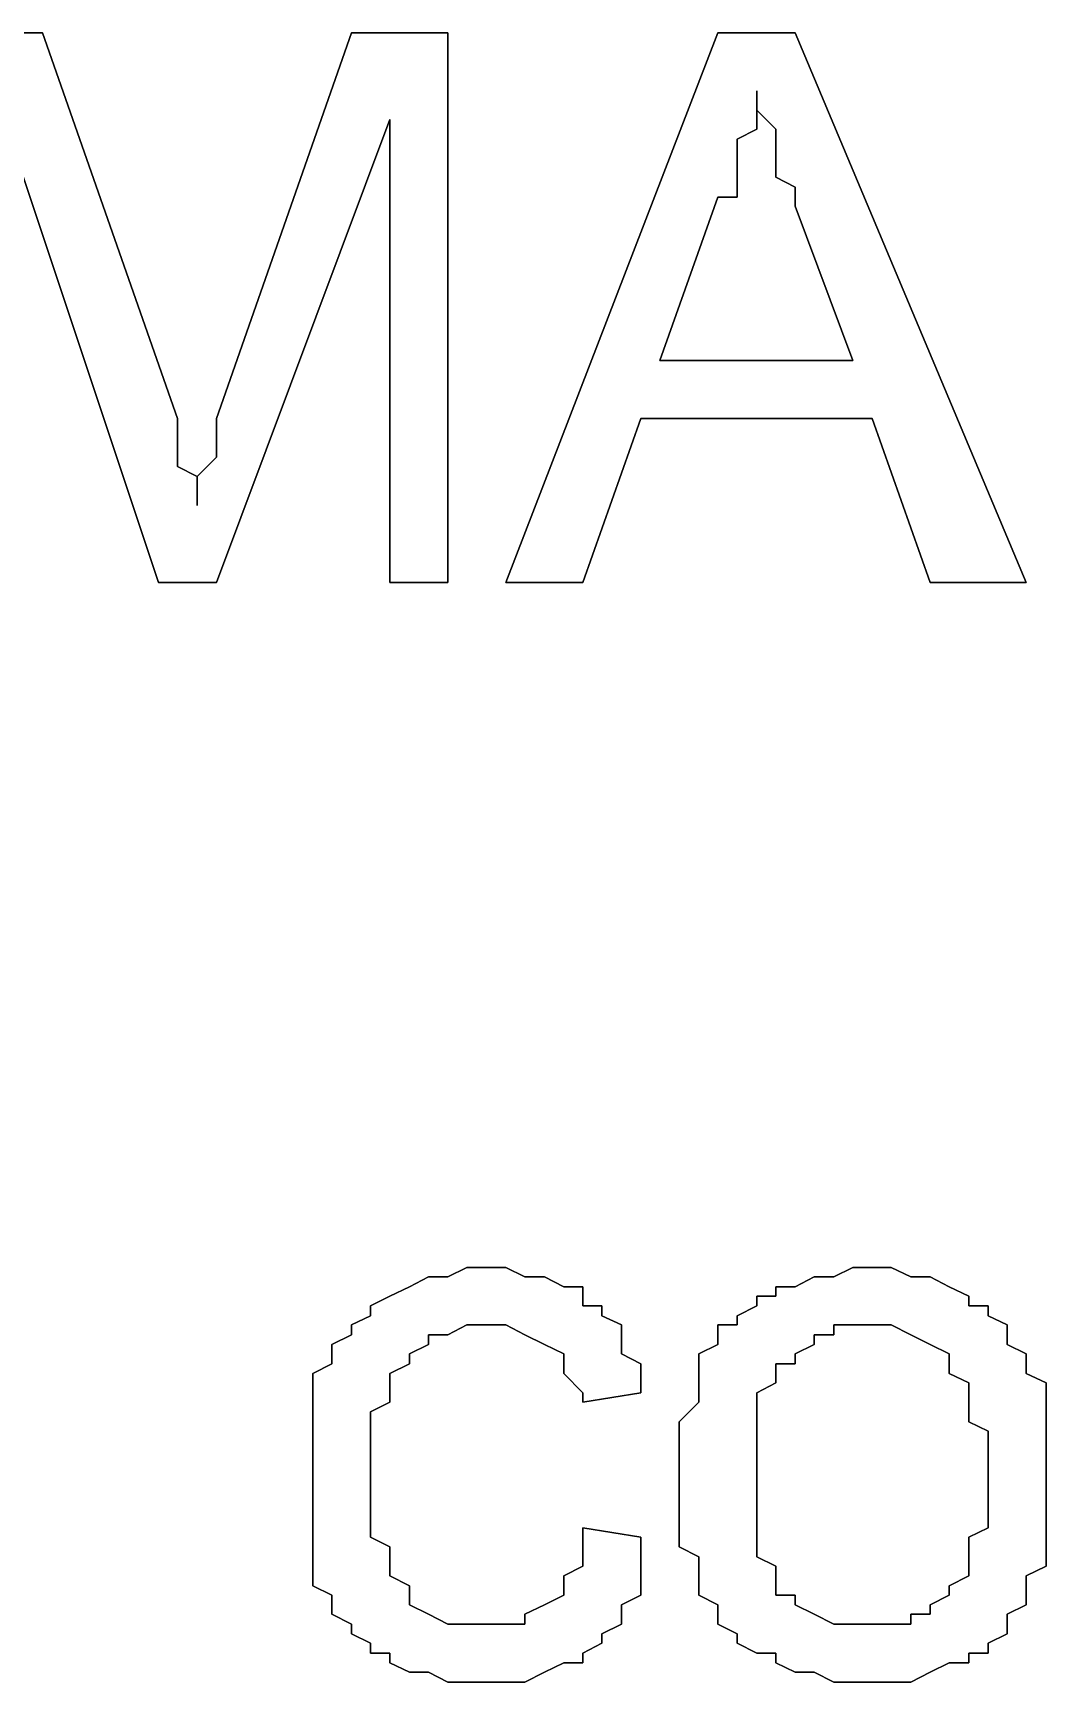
# Model space of a CAD drawing. Header units: metres. Extents: x 2.9 to 42.8, y 1.7 to 28.7.
# Drawn here: x 37.7843 to 37.9695, y 23.2604 to 23.562 of the extents above; entities that cross this region are included whole.
import ezdxf

# ---------------------------------------------------------------- set-up
doc = ezdxf.new("R2010")
doc.units = ezdxf.units.M
doc.layers.add('GRIS', color=8, linetype='Continuous')

msp = doc.modelspace()

# ---------------------------------------------------------------- linework, layer by layer
at = {"layer": 'GRIS', "lineweight": -3}
for points in [[(37.786, 23.562), (37.7649, 23.562), (37.786, 23.562)], [(37.8107, 23.4915), (37.786, 23.562), (37.8107, 23.4915)], [(37.8425, 23.562), (37.8178, 23.4915), (37.8425, 23.562)], [(37.8601, 23.562), (37.8425, 23.562), (37.8601, 23.562)], [(37.8601, 23.4615), (37.8601, 23.562), (37.8601, 23.4615)], [(37.9095, 23.562), (37.8707, 23.4615), (37.9095, 23.562)], [(37.9236, 23.562), (37.9095, 23.562), (37.9236, 23.562)], [(37.9659, 23.4615), (37.9236, 23.562), (37.9659, 23.4615)], [(37.9166, 23.5479), (37.9166, 23.5514), (37.9166, 23.5479)], [(37.9166, 23.5514), (37.9166, 23.5497), (37.9166, 23.5514)], [(37.9166, 23.5497), (37.9166, 23.5479), (37.9166, 23.5497)], [(37.779, 23.5462), (37.8072, 23.4615), (37.779, 23.5462)], [(37.8178, 23.4615), (37.8495, 23.5462), (37.8178, 23.4615)], [(37.8495, 23.5462), (37.8495, 23.4615), (37.8495, 23.5462)], [(37.9166, 23.5462), (37.9166, 23.5479), (37.9166, 23.5462)], [(37.9166, 23.5479), (37.9201, 23.5444), (37.9166, 23.5479)], [(37.9166, 23.5444), (37.9166, 23.5462), (37.9166, 23.5444)], [(37.913, 23.5426), (37.9166, 23.5444), (37.913, 23.5426)], [(37.9201, 23.5444), (37.9201, 23.5426), (37.9201, 23.5444)], [(37.913, 23.5391), (37.913, 23.5426), (37.913, 23.5391)], [(37.9201, 23.5426), (37.9201, 23.5409), (37.9201, 23.5426)], [(37.9201, 23.5409), (37.9201, 23.5391), (37.9201, 23.5409)], [(37.913, 23.5373), (37.913, 23.5391), (37.913, 23.5373)], [(37.913, 23.5356), (37.913, 23.5373), (37.913, 23.5356)], [(37.9201, 23.5391), (37.9201, 23.5356), (37.9201, 23.5391)], [(37.913, 23.532), (37.913, 23.5356), (37.913, 23.532)], [(37.9201, 23.5356), (37.9236, 23.5338), (37.9201, 23.5356)], [(37.8989, 23.5021), (37.9095, 23.532), (37.8989, 23.5021)], [(37.9095, 23.532), (37.913, 23.532), (37.9095, 23.532)], [(37.9236, 23.5338), (37.9236, 23.5303), (37.9236, 23.5338)], [(37.9236, 23.5303), (37.9342, 23.5021), (37.9236, 23.5303)], [(37.9342, 23.5021), (37.8989, 23.5021), (37.9342, 23.5021)], [(37.8107, 23.4879), (37.8107, 23.4915), (37.8107, 23.4879)], [(37.8178, 23.4915), (37.8178, 23.4897), (37.8178, 23.4915)], [(37.8178, 23.4897), (37.8178, 23.4862), (37.8178, 23.4897)], [(37.8848, 23.4615), (37.8954, 23.4915), (37.8848, 23.4615)], [(37.8954, 23.4915), (37.9377, 23.4915), (37.8954, 23.4915)], [(37.9377, 23.4915), (37.9483, 23.4615), (37.9377, 23.4915)], [(37.8107, 23.4844), (37.8107, 23.4879), (37.8107, 23.4844)], [(37.8178, 23.4862), (37.8178, 23.4844), (37.8178, 23.4862)], [(37.8107, 23.4827), (37.8107, 23.4844), (37.8107, 23.4827)], [(37.8143, 23.4809), (37.8107, 23.4827), (37.8143, 23.4809)], [(37.8178, 23.4844), (37.8143, 23.4809), (37.8178, 23.4844)], [(37.8143, 23.4809), (37.8143, 23.4791), (37.8143, 23.4809)], [(37.8143, 23.4791), (37.8143, 23.4809), (37.8143, 23.4791)], [(37.8143, 23.4791), (37.8143, 23.4774), (37.8143, 23.4791)], [(37.8143, 23.4774), (37.8143, 23.4791), (37.8143, 23.4774)], [(37.8072, 23.4615), (37.8178, 23.4615), (37.8072, 23.4615)], [(37.8495, 23.4615), (37.8601, 23.4615), (37.8495, 23.4615)], [(37.8707, 23.4615), (37.8848, 23.4615), (37.8707, 23.4615)], [(37.9483, 23.4615), (37.9659, 23.4615), (37.9483, 23.4615)], [(37.8636, 23.3362), (37.8601, 23.3345), (37.8636, 23.3362)], [(37.8672, 23.3362), (37.8636, 23.3362), (37.8672, 23.3362)], [(37.8707, 23.3362), (37.8672, 23.3362), (37.8707, 23.3362)], [(37.8742, 23.3345), (37.8707, 23.3362), (37.8742, 23.3345)], [(37.9342, 23.3362), (37.9307, 23.3345), (37.9342, 23.3362)], [(37.9377, 23.3362), (37.9342, 23.3362), (37.9377, 23.3362)], [(37.9412, 23.3362), (37.9377, 23.3362), (37.9412, 23.3362)], [(37.9448, 23.3345), (37.9412, 23.3362), (37.9448, 23.3345)], [(37.8531, 23.3327), (37.8495, 23.331), (37.8531, 23.3327)], [(37.8566, 23.3345), (37.8531, 23.3327), (37.8566, 23.3345)], [(37.8601, 23.3345), (37.8566, 23.3345), (37.8601, 23.3345)], [(37.8778, 23.3345), (37.8742, 23.3345), (37.8778, 23.3345)], [(37.8813, 23.3327), (37.8778, 23.3345), (37.8813, 23.3327)], [(37.8848, 23.3327), (37.8813, 23.3327), (37.8848, 23.3327)], [(37.8848, 23.331), (37.8848, 23.3327), (37.8848, 23.331)], [(37.9236, 23.3327), (37.9201, 23.3327), (37.9236, 23.3327)], [(37.9201, 23.3327), (37.9201, 23.331), (37.9201, 23.3327)], [(37.9271, 23.3345), (37.9236, 23.3327), (37.9271, 23.3345)], [(37.9307, 23.3345), (37.9271, 23.3345), (37.9307, 23.3345)], [(37.9483, 23.3345), (37.9448, 23.3345), (37.9483, 23.3345)], [(37.9518, 23.3327), (37.9483, 23.3345), (37.9518, 23.3327)], [(37.9554, 23.331), (37.9518, 23.3327), (37.9554, 23.331)], [(37.8495, 23.331), (37.846, 23.3292), (37.8495, 23.331)], [(37.846, 23.3292), (37.846, 23.3274), (37.846, 23.3292)], [(37.8848, 23.3292), (37.8848, 23.331), (37.8848, 23.3292)], [(37.8883, 23.3292), (37.8848, 23.3292), (37.8883, 23.3292)], [(37.8883, 23.3274), (37.8883, 23.3292), (37.8883, 23.3274)], [(37.9166, 23.3292), (37.913, 23.3274), (37.9166, 23.3292)], [(37.9201, 23.331), (37.9166, 23.331), (37.9201, 23.331)], [(37.9166, 23.331), (37.9166, 23.3292), (37.9166, 23.331)], [(37.9554, 23.3292), (37.9554, 23.331), (37.9554, 23.3292)], [(37.9589, 23.3292), (37.9554, 23.3292), (37.9589, 23.3292)], [(37.9589, 23.3274), (37.9589, 23.3292), (37.9589, 23.3274)], [(37.846, 23.3274), (37.8425, 23.3257), (37.846, 23.3274)], [(37.8919, 23.3257), (37.8883, 23.3274), (37.8919, 23.3257)], [(37.913, 23.3274), (37.913, 23.3257), (37.913, 23.3274)], [(37.9624, 23.3257), (37.9589, 23.3274), (37.9624, 23.3257)], [(37.8425, 23.3239), (37.8389, 23.3221), (37.8425, 23.3239)], [(37.8425, 23.3257), (37.8425, 23.3239), (37.8425, 23.3257)], [(37.8566, 23.3221), (37.8566, 23.3239), (37.8566, 23.3221)], [(37.8566, 23.3239), (37.8601, 23.3239), (37.8566, 23.3239)], [(37.8601, 23.3239), (37.8636, 23.3257), (37.8601, 23.3239)], [(37.8636, 23.3257), (37.8672, 23.3257), (37.8636, 23.3257)], [(37.8672, 23.3257), (37.8707, 23.3257), (37.8672, 23.3257)], [(37.8707, 23.3257), (37.8742, 23.3239), (37.8707, 23.3257)], [(37.8742, 23.3239), (37.8778, 23.3221), (37.8742, 23.3239)], [(37.8919, 23.3221), (37.8919, 23.3257), (37.8919, 23.3221)], [(37.913, 23.3257), (37.9095, 23.3257), (37.913, 23.3257)], [(37.9095, 23.3257), (37.9095, 23.3239), (37.9095, 23.3257)], [(37.9095, 23.3239), (37.9095, 23.3221), (37.9095, 23.3239)], [(37.9271, 23.3221), (37.9271, 23.3239), (37.9271, 23.3221)], [(37.9271, 23.3239), (37.9307, 23.3239), (37.9271, 23.3239)], [(37.9307, 23.3239), (37.9307, 23.3257), (37.9307, 23.3239)], [(37.9307, 23.3257), (37.9342, 23.3257), (37.9307, 23.3257)], [(37.9342, 23.3257), (37.9377, 23.3257), (37.9342, 23.3257)], [(37.9377, 23.3257), (37.9412, 23.3257), (37.9377, 23.3257)], [(37.9412, 23.3257), (37.9448, 23.3239), (37.9412, 23.3257)], [(37.9448, 23.3239), (37.9483, 23.3221), (37.9448, 23.3239)], [(37.9624, 23.3239), (37.9624, 23.3257), (37.9624, 23.3239)], [(37.9624, 23.3221), (37.9624, 23.3239), (37.9624, 23.3221)], [(37.8389, 23.3221), (37.8389, 23.3204), (37.8389, 23.3221)], [(37.8389, 23.3204), (37.8389, 23.3186), (37.8389, 23.3204)], [(37.8531, 23.3204), (37.8566, 23.3221), (37.8531, 23.3204)], [(37.8531, 23.3186), (37.8531, 23.3204), (37.8531, 23.3186)], [(37.8778, 23.3221), (37.8813, 23.3204), (37.8778, 23.3221)], [(37.8813, 23.3204), (37.8813, 23.3186), (37.8813, 23.3204)], [(37.8919, 23.3204), (37.8919, 23.3221), (37.8919, 23.3204)], [(37.8954, 23.3186), (37.8919, 23.3204), (37.8954, 23.3186)], [(37.9095, 23.3221), (37.906, 23.3204), (37.9095, 23.3221)], [(37.906, 23.3204), (37.906, 23.3168), (37.906, 23.3204)], [(37.9236, 23.3204), (37.9271, 23.3221), (37.9236, 23.3204)], [(37.9236, 23.3186), (37.9236, 23.3204), (37.9236, 23.3186)], [(37.9483, 23.3221), (37.9518, 23.3204), (37.9483, 23.3221)], [(37.9518, 23.3204), (37.9518, 23.3186), (37.9518, 23.3204)], [(37.9659, 23.3204), (37.9624, 23.3221), (37.9659, 23.3204)], [(37.9659, 23.3186), (37.9659, 23.3204), (37.9659, 23.3186)], [(37.8389, 23.3186), (37.8354, 23.3168), (37.8389, 23.3186)], [(37.8354, 23.3168), (37.8354, 23.3151), (37.8354, 23.3168)], [(37.8495, 23.3168), (37.8531, 23.3186), (37.8495, 23.3168)], [(37.8495, 23.3151), (37.8495, 23.3168), (37.8495, 23.3151)], [(37.8813, 23.3186), (37.8813, 23.3168), (37.8813, 23.3186)], [(37.8813, 23.3168), (37.8848, 23.3133), (37.8813, 23.3168)], [(37.8954, 23.3168), (37.8954, 23.3186), (37.8954, 23.3168)], [(37.8954, 23.3133), (37.8954, 23.3168), (37.8954, 23.3133)], [(37.906, 23.3168), (37.906, 23.3151), (37.906, 23.3168)], [(37.9201, 23.3168), (37.9201, 23.3186), (37.9201, 23.3168)], [(37.9201, 23.3186), (37.9236, 23.3186), (37.9201, 23.3186)], [(37.9201, 23.3151), (37.9201, 23.3168), (37.9201, 23.3151)], [(37.9518, 23.3186), (37.9518, 23.3168), (37.9518, 23.3186)], [(37.9518, 23.3168), (37.9554, 23.3151), (37.9518, 23.3168)], [(37.9659, 23.3168), (37.9659, 23.3186), (37.9659, 23.3168)], [(37.9695, 23.3151), (37.9659, 23.3168), (37.9695, 23.3151)], [(37.8354, 23.3151), (37.8354, 23.3116), (37.8354, 23.3151)], [(37.8495, 23.3133), (37.8495, 23.3151), (37.8495, 23.3133)], [(37.906, 23.3151), (37.906, 23.3133), (37.906, 23.3151)], [(37.9166, 23.3133), (37.9201, 23.3151), (37.9166, 23.3133)], [(37.9554, 23.3151), (37.9554, 23.3133), (37.9554, 23.3151)], [(37.9695, 23.3133), (37.9695, 23.3151), (37.9695, 23.3133)], [(37.8354, 23.3116), (37.8354, 23.3098), (37.8354, 23.3116)], [(37.846, 23.3098), (37.8495, 23.3116), (37.846, 23.3098)], [(37.8495, 23.3116), (37.8495, 23.3133), (37.8495, 23.3116)], [(37.8848, 23.3133), (37.8848, 23.3116), (37.8848, 23.3133)], [(37.8848, 23.3116), (37.8954, 23.3133), (37.8848, 23.3116)], [(37.906, 23.3116), (37.9024, 23.308), (37.906, 23.3116)], [(37.906, 23.3133), (37.906, 23.3116), (37.906, 23.3133)], [(37.9166, 23.3116), (37.9166, 23.3133), (37.9166, 23.3116)], [(37.9166, 23.3098), (37.9166, 23.3116), (37.9166, 23.3098)], [(37.9554, 23.3133), (37.9554, 23.3116), (37.9554, 23.3133)], [(37.9554, 23.3116), (37.9554, 23.308), (37.9554, 23.3116)], [(37.9695, 23.3098), (37.9695, 23.3133), (37.9695, 23.3098)], [(37.8354, 23.3098), (37.8354, 23.308), (37.8354, 23.3098)], [(37.8354, 23.308), (37.8354, 23.3045), (37.8354, 23.308)], [(37.846, 23.308), (37.846, 23.3098), (37.846, 23.308)], [(37.846, 23.3045), (37.846, 23.308), (37.846, 23.3045)], [(37.9024, 23.308), (37.9024, 23.3063), (37.9024, 23.308)], [(37.9166, 23.3063), (37.9166, 23.3098), (37.9166, 23.3063)], [(37.9554, 23.308), (37.9589, 23.3063), (37.9554, 23.308)], [(37.9695, 23.308), (37.9695, 23.3098), (37.9695, 23.308)], [(37.9695, 23.3063), (37.9695, 23.308), (37.9695, 23.3063)], [(37.9024, 23.3063), (37.9024, 23.3027), (37.9024, 23.3063)], [(37.9166, 23.3045), (37.9166, 23.3063), (37.9166, 23.3045)], [(37.9589, 23.3063), (37.9589, 23.3045), (37.9589, 23.3063)], [(37.9695, 23.3027), (37.9695, 23.3063), (37.9695, 23.3027)], [(37.8354, 23.3045), (37.8354, 23.3027), (37.8354, 23.3045)], [(37.8354, 23.3027), (37.8354, 23.301), (37.8354, 23.3027)], [(37.846, 23.3027), (37.846, 23.3045), (37.846, 23.3027)], [(37.846, 23.2992), (37.846, 23.3027), (37.846, 23.2992)], [(37.9024, 23.3027), (37.9024, 23.301), (37.9024, 23.3027)], [(37.9166, 23.301), (37.9166, 23.3045), (37.9166, 23.301)], [(37.9589, 23.3045), (37.9589, 23.301), (37.9589, 23.3045)], [(37.9695, 23.301), (37.9695, 23.3027), (37.9695, 23.301)], [(37.8354, 23.301), (37.8354, 23.2974), (37.8354, 23.301)], [(37.846, 23.2974), (37.846, 23.2992), (37.846, 23.2974)], [(37.9024, 23.301), (37.9024, 23.2974), (37.9024, 23.301)], [(37.9166, 23.2992), (37.9166, 23.301), (37.9166, 23.2992)], [(37.9166, 23.2974), (37.9166, 23.2992), (37.9166, 23.2974)], [(37.9589, 23.301), (37.9589, 23.2992), (37.9589, 23.301)], [(37.9589, 23.2992), (37.9589, 23.2974), (37.9589, 23.2992)], [(37.9695, 23.2992), (37.9695, 23.301), (37.9695, 23.2992)], [(37.9695, 23.2957), (37.9695, 23.2992), (37.9695, 23.2957)], [(37.8354, 23.2974), (37.8354, 23.2957), (37.8354, 23.2974)], [(37.8354, 23.2957), (37.8354, 23.2939), (37.8354, 23.2957)], [(37.846, 23.2957), (37.846, 23.2974), (37.846, 23.2957)], [(37.846, 23.2922), (37.846, 23.2957), (37.846, 23.2922)], [(37.9024, 23.2974), (37.9024, 23.2957), (37.9024, 23.2974)], [(37.9024, 23.2957), (37.9024, 23.2922), (37.9024, 23.2957)], [(37.9166, 23.2957), (37.9166, 23.2974), (37.9166, 23.2957)], [(37.9166, 23.2922), (37.9166, 23.2957), (37.9166, 23.2922)], [(37.9589, 23.2974), (37.9589, 23.2939), (37.9589, 23.2974)], [(37.9695, 23.2939), (37.9695, 23.2957), (37.9695, 23.2939)], [(37.8354, 23.2939), (37.8354, 23.2904), (37.8354, 23.2939)], [(37.9589, 23.2939), (37.9589, 23.2922), (37.9589, 23.2939)], [(37.9695, 23.2904), (37.9695, 23.2939), (37.9695, 23.2904)], [(37.8354, 23.2904), (37.8354, 23.2886), (37.8354, 23.2904)], [(37.846, 23.2904), (37.846, 23.2922), (37.846, 23.2904)], [(37.846, 23.2869), (37.846, 23.2904), (37.846, 23.2869)], [(37.9024, 23.2922), (37.9024, 23.2904), (37.9024, 23.2922)], [(37.9024, 23.2904), (37.9024, 23.2886), (37.9024, 23.2904)], [(37.9166, 23.2904), (37.9166, 23.2922), (37.9166, 23.2904)], [(37.9166, 23.2869), (37.9166, 23.2904), (37.9166, 23.2869)], [(37.9589, 23.2922), (37.9589, 23.2886), (37.9589, 23.2922)], [(37.9695, 23.2886), (37.9695, 23.2904), (37.9695, 23.2886)], [(37.8354, 23.2886), (37.8354, 23.2851), (37.8354, 23.2886)], [(37.8495, 23.2851), (37.846, 23.2869), (37.8495, 23.2851)], [(37.8848, 23.2886), (37.8848, 23.2869), (37.8848, 23.2886)], [(37.8954, 23.2869), (37.8848, 23.2886), (37.8954, 23.2869)], [(37.8848, 23.2869), (37.8848, 23.2851), (37.8848, 23.2869)], [(37.8954, 23.2833), (37.8954, 23.2869), (37.8954, 23.2833)], [(37.9024, 23.2886), (37.9024, 23.2851), (37.9024, 23.2886)], [(37.9166, 23.2851), (37.9166, 23.2869), (37.9166, 23.2851)], [(37.9589, 23.2886), (37.9554, 23.2869), (37.9589, 23.2886)], [(37.9554, 23.2869), (37.9554, 23.2851), (37.9554, 23.2869)], [(37.9695, 23.2851), (37.9695, 23.2886), (37.9695, 23.2851)], [(37.8354, 23.2851), (37.8354, 23.2833), (37.8354, 23.2851)], [(37.8495, 23.2833), (37.8495, 23.2851), (37.8495, 23.2833)], [(37.8848, 23.2851), (37.8848, 23.2816), (37.8848, 23.2851)], [(37.9024, 23.2851), (37.906, 23.2833), (37.9024, 23.2851)], [(37.9166, 23.2833), (37.9166, 23.2851), (37.9166, 23.2833)], [(37.9554, 23.2851), (37.9554, 23.2816), (37.9554, 23.2851)], [(37.9695, 23.2833), (37.9695, 23.2851), (37.9695, 23.2833)], [(37.8354, 23.2833), (37.8354, 23.2816), (37.8354, 23.2833)], [(37.8354, 23.2816), (37.8354, 23.278), (37.8354, 23.2816)], [(37.8495, 23.2816), (37.8495, 23.2833), (37.8495, 23.2816)], [(37.8495, 23.2798), (37.8495, 23.2816), (37.8495, 23.2798)], [(37.8848, 23.2816), (37.8813, 23.2798), (37.8848, 23.2816)], [(37.8954, 23.2816), (37.8954, 23.2833), (37.8954, 23.2816)], [(37.8954, 23.2798), (37.8954, 23.2816), (37.8954, 23.2798)], [(37.906, 23.2833), (37.906, 23.2816), (37.906, 23.2833)], [(37.906, 23.2816), (37.906, 23.278), (37.906, 23.2816)], [(37.9201, 23.2816), (37.9166, 23.2833), (37.9201, 23.2816)], [(37.9201, 23.2798), (37.9201, 23.2816), (37.9201, 23.2798)], [(37.9554, 23.2816), (37.9554, 23.2798), (37.9554, 23.2816)], [(37.9659, 23.2798), (37.9695, 23.2816), (37.9659, 23.2798)], [(37.9695, 23.2816), (37.9695, 23.2833), (37.9695, 23.2816)], [(37.8354, 23.278), (37.8389, 23.2763), (37.8354, 23.278)], [(37.8531, 23.278), (37.8495, 23.2798), (37.8531, 23.278)], [(37.8531, 23.2763), (37.8531, 23.278), (37.8531, 23.2763)], [(37.8813, 23.2798), (37.8813, 23.278), (37.8813, 23.2798)], [(37.8813, 23.278), (37.8813, 23.2763), (37.8813, 23.278)], [(37.8954, 23.2763), (37.8954, 23.2798), (37.8954, 23.2763)], [(37.906, 23.278), (37.906, 23.2763), (37.906, 23.278)], [(37.9201, 23.278), (37.9201, 23.2798), (37.9201, 23.278)], [(37.9201, 23.2763), (37.9201, 23.278), (37.9201, 23.2763)], [(37.9554, 23.2798), (37.9518, 23.278), (37.9554, 23.2798)], [(37.9518, 23.278), (37.9518, 23.2763), (37.9518, 23.278)], [(37.9659, 23.278), (37.9659, 23.2798), (37.9659, 23.278)], [(37.9659, 23.2763), (37.9659, 23.278), (37.9659, 23.2763)], [(37.8389, 23.2763), (37.8389, 23.2745), (37.8389, 23.2763)], [(37.8389, 23.2745), (37.8389, 23.2728), (37.8389, 23.2745)], [(37.8531, 23.2745), (37.8531, 23.2763), (37.8531, 23.2745)], [(37.8566, 23.2728), (37.8531, 23.2745), (37.8566, 23.2728)], [(37.8778, 23.2745), (37.8742, 23.2728), (37.8778, 23.2745)], [(37.8813, 23.2763), (37.8778, 23.2745), (37.8813, 23.2763)], [(37.8919, 23.2745), (37.8954, 23.2763), (37.8919, 23.2745)], [(37.8919, 23.2728), (37.8919, 23.2745), (37.8919, 23.2728)], [(37.906, 23.2763), (37.9095, 23.2745), (37.906, 23.2763)], [(37.9095, 23.2745), (37.9095, 23.2728), (37.9095, 23.2745)], [(37.9236, 23.2763), (37.9201, 23.2763), (37.9236, 23.2763)], [(37.9236, 23.2745), (37.9236, 23.2763), (37.9236, 23.2745)], [(37.9271, 23.2728), (37.9236, 23.2745), (37.9271, 23.2728)], [(37.9518, 23.2763), (37.9483, 23.2745), (37.9518, 23.2763)], [(37.9483, 23.2745), (37.9483, 23.2728), (37.9483, 23.2745)], [(37.9624, 23.2728), (37.9659, 23.2745), (37.9624, 23.2728)], [(37.9659, 23.2745), (37.9659, 23.2763), (37.9659, 23.2745)], [(37.8389, 23.2728), (37.8425, 23.271), (37.8389, 23.2728)], [(37.8601, 23.271), (37.8566, 23.2728), (37.8601, 23.271)], [(37.8742, 23.2728), (37.8742, 23.271), (37.8742, 23.2728)], [(37.8919, 23.271), (37.8919, 23.2728), (37.8919, 23.271)], [(37.9095, 23.2728), (37.9095, 23.271), (37.9095, 23.2728)], [(37.9307, 23.271), (37.9271, 23.2728), (37.9307, 23.271)], [(37.9483, 23.2728), (37.9448, 23.2728), (37.9483, 23.2728)], [(37.9448, 23.2728), (37.9448, 23.271), (37.9448, 23.2728)], [(37.9624, 23.271), (37.9624, 23.2728), (37.9624, 23.271)], [(37.8425, 23.271), (37.8425, 23.2692), (37.8425, 23.271)], [(37.8425, 23.2692), (37.846, 23.2675), (37.8425, 23.2692)], [(37.8636, 23.271), (37.8601, 23.271), (37.8636, 23.271)], [(37.8672, 23.271), (37.8636, 23.271), (37.8672, 23.271)], [(37.8707, 23.271), (37.8672, 23.271), (37.8707, 23.271)], [(37.8742, 23.271), (37.8707, 23.271), (37.8742, 23.271)], [(37.8883, 23.2692), (37.8919, 23.271), (37.8883, 23.2692)], [(37.8883, 23.2675), (37.8883, 23.2692), (37.8883, 23.2675)], [(37.9095, 23.271), (37.913, 23.2692), (37.9095, 23.271)], [(37.913, 23.2692), (37.913, 23.2675), (37.913, 23.2692)], [(37.9342, 23.271), (37.9307, 23.271), (37.9342, 23.271)], [(37.9377, 23.271), (37.9342, 23.271), (37.9377, 23.271)], [(37.9412, 23.271), (37.9377, 23.271), (37.9412, 23.271)], [(37.9448, 23.271), (37.9412, 23.271), (37.9448, 23.271)], [(37.9589, 23.2675), (37.9624, 23.2692), (37.9589, 23.2675)], [(37.9624, 23.2692), (37.9624, 23.271), (37.9624, 23.2692)], [(37.846, 23.2675), (37.846, 23.2657), (37.846, 23.2675)], [(37.846, 23.2657), (37.8495, 23.2657), (37.846, 23.2657)], [(37.8495, 23.2657), (37.8495, 23.2639), (37.8495, 23.2657)], [(37.8848, 23.2657), (37.8883, 23.2675), (37.8848, 23.2657)], [(37.8848, 23.2639), (37.8848, 23.2657), (37.8848, 23.2639)], [(37.913, 23.2675), (37.9166, 23.2657), (37.913, 23.2675)], [(37.9166, 23.2657), (37.9201, 23.2657), (37.9166, 23.2657)], [(37.9201, 23.2657), (37.9201, 23.2639), (37.9201, 23.2657)], [(37.9554, 23.2639), (37.9554, 23.2657), (37.9554, 23.2639)], [(37.9554, 23.2657), (37.9589, 23.2657), (37.9554, 23.2657)], [(37.9589, 23.2657), (37.9589, 23.2675), (37.9589, 23.2657)], [(37.8495, 23.2639), (37.8531, 23.2622), (37.8495, 23.2639)], [(37.8778, 23.2622), (37.8813, 23.2639), (37.8778, 23.2622)], [(37.8813, 23.2639), (37.8848, 23.2639), (37.8813, 23.2639)], [(37.9201, 23.2639), (37.9236, 23.2622), (37.9201, 23.2639)], [(37.9483, 23.2622), (37.9518, 23.2639), (37.9483, 23.2622)], [(37.9518, 23.2639), (37.9554, 23.2639), (37.9518, 23.2639)], [(37.8531, 23.2622), (37.8566, 23.2622), (37.8531, 23.2622)], [(37.8566, 23.2622), (37.8601, 23.2604), (37.8566, 23.2622)], [(37.8601, 23.2604), (37.8636, 23.2604), (37.8601, 23.2604)], [(37.8636, 23.2604), (37.8672, 23.2604), (37.8636, 23.2604)], [(37.8672, 23.2604), (37.8707, 23.2604), (37.8672, 23.2604)], [(37.8707, 23.2604), (37.8742, 23.2604), (37.8707, 23.2604)], [(37.8742, 23.2604), (37.8778, 23.2622), (37.8742, 23.2604)], [(37.9236, 23.2622), (37.9271, 23.2622), (37.9236, 23.2622)], [(37.9271, 23.2622), (37.9307, 23.2604), (37.9271, 23.2622)], [(37.9307, 23.2604), (37.9342, 23.2604), (37.9307, 23.2604)], [(37.9342, 23.2604), (37.9377, 23.2604), (37.9342, 23.2604)], [(37.9377, 23.2604), (37.9412, 23.2604), (37.9377, 23.2604)], [(37.9412, 23.2604), (37.9448, 23.2604), (37.9412, 23.2604)], [(37.9448, 23.2604), (37.9483, 23.2622), (37.9448, 23.2604)]]:
    msp.add_lwpolyline(points, dxfattribs=at)
msp.add_lwpolyline([(37.8143, 23.4774), (37.8143, 23.4756), (37.8143, 23.4774), (37.8143, 23.4756)], close=True, dxfattribs=at)

doc.saveas('drawing.dxf')
